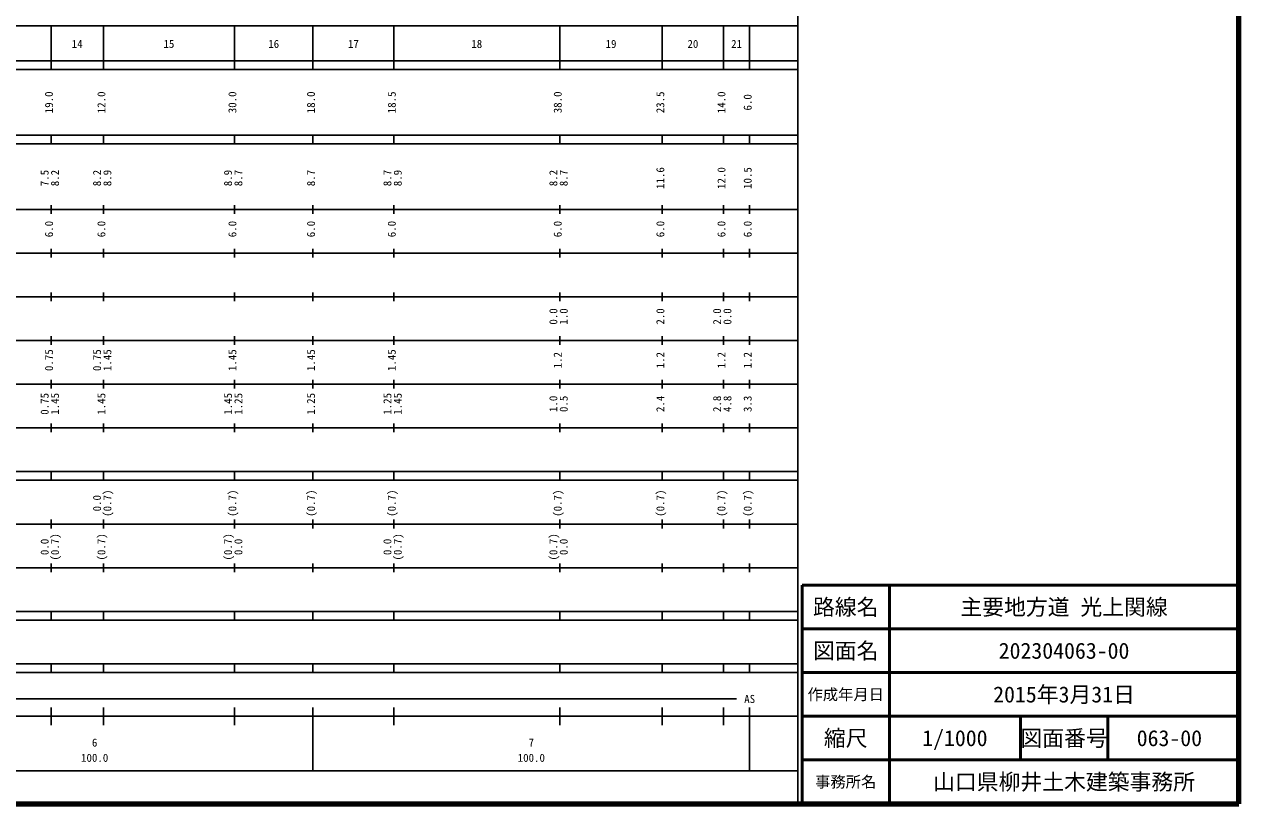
# Model space of a CAD drawing. Units: millimetres on the paper, enlarged 1000 times. Extents: x 40000 to 680000, y 20000 to 380000.
# Drawn here: x 401882 to 680000, y 20000 to 198357 of the extents above; entities that cross this region are included whole.
import ezdxf
from ezdxf.enums import TextEntityAlignment as Align

# ---------------------------------------------------------------- set-up
doc = ezdxf.new("R2010")
doc.units = ezdxf.units.MM
doc.header["$LTSCALE"] = 1000
for name, color, linetype, lineweight in [('M-TTL', 2, 'Continuous', 140), ('M-TTL-BAND', 7, 'Continuous', 25), ('M-TTL-FRAM', 2, 'Continuous', 50), ('M-TTL-LINE', 7, 'Continuous', 50)]:
    doc.layers.add(name, color=color, linetype=linetype, lineweight=lineweight)
doc.layers.add('M-TTL-TXT', color=7, linetype='Continuous')
doc.styles.add('ＭＳ ゴシック', font='')
doc.styles.get('ＭＳ ゴシック').set_extended_font_data('MS Gothic')

msp = doc.modelspace()

# ---------------------------------------------------------------- linework, layer by layer
at = {"layer": 'M-TTL'}
for p, q in [((680000, 20000), (680000, 380000)), ((40000, 20000), (680000, 20000))]:
    msp.add_line(p, q, dxfattribs=at)
at = {"layer": 'M-TTL-BAND'}
for p, q in [((579000, 20000), (579000, 370000)), ((68000, 198000), (579000, 198000)), ((408000, 188000), (408000, 198000)), ((420000, 188000), (420000, 198000)), ((450000, 188000), (450000, 198000)), ((468000, 188000), (468000, 198000)), ((486500, 188000), (486500, 198000)), ((524500, 188000), (524500, 198000)), ((548000, 188000), (548000, 198000)), ((562000, 188000), (562000, 198000)), ((568000, 188000), (568000, 198000)), ((40000, 190000), (579000, 190000)), ((40000, 188000), (579000, 188000)), ((40000, 173000), (579000, 173000)), ((408000, 171000), (408000, 173000)), ((420000, 171000), (420000, 173000)), ((450000, 171000), (450000, 173000)), ((468000, 171000), (468000, 173000)), ((486500, 171000), (486500, 173000)), ((524500, 171000), (524500, 173000)), ((548000, 171000), (548000, 173000)), ((562000, 171000), (562000, 173000)), ((568000, 171000), (568000, 173000)), ((40000, 171000), (579000, 171000)), ((40000, 156000), (579000, 156000)), ((408000, 155000), (408000, 157000)), ((420000, 155000), (420000, 157000)), ((450000, 155000), (450000, 157000)), ((468000, 155000), (468000, 157000)), ((486500, 155000), (486500, 157000)), ((524500, 155000), (524500, 157000)), ((548000, 155000), (548000, 157000)), ((562000, 155000), (562000, 157000)), ((568000, 155000), (568000, 157000)), ((46000, 146000), (579000, 146000)), ((408000, 145000), (408000, 147000)), ((420000, 145000), (420000, 147000)), ((450000, 145000), (450000, 147000)), ((468000, 145000), (468000, 147000)), ((486500, 145000), (486500, 147000)), ((524500, 145000), (524500, 147000)), ((548000, 145000), (548000, 147000)), ((562000, 145000), (562000, 147000)), ((568000, 145000), (568000, 147000)), ((408000, 135000), (408000, 137000)), ((420000, 135000), (420000, 137000)), ((450000, 135000), (450000, 137000)), ((468000, 135000), (468000, 137000)), ((486500, 135000), (486500, 137000)), ((524500, 135000), (524500, 137000)), ((548000, 135000), (548000, 137000)), ((562000, 135000), (562000, 137000)), ((568000, 135000), (568000, 137000)), ((52000, 136000), (579000, 136000)), ((46000, 126000), (579000, 126000)), ((408000, 125000), (408000, 127000)), ((420000, 125000), (420000, 127000)), ((450000, 125000), (450000, 127000)), ((468000, 125000), (468000, 127000)), ((486500, 125000), (486500, 127000)), ((524500, 125000), (524500, 127000)), ((548000, 125000), (548000, 127000)), ((562000, 125000), (562000, 127000)), ((568000, 125000), (568000, 127000)), ((408000, 115000), (408000, 117000)), ((420000, 115000), (420000, 117000)), ((450000, 115000), (450000, 117000)), ((468000, 115000), (468000, 117000)), ((486500, 115000), (486500, 117000)), ((524500, 115000), (524500, 117000)), ((548000, 115000), (548000, 117000)), ((562000, 115000), (562000, 117000)), ((568000, 115000), (568000, 117000)), ((52000, 116000), (579000, 116000)), ((46000, 106000), (579000, 106000)), ((408000, 105000), (408000, 107000)), ((420000, 105000), (420000, 107000)), ((450000, 105000), (450000, 107000)), ((468000, 105000), (468000, 107000)), ((486500, 105000), (486500, 107000)), ((524500, 105000), (524500, 107000)), ((548000, 105000), (548000, 107000)), ((562000, 105000), (562000, 107000)), ((568000, 105000), (568000, 107000)), ((40000, 96000), (579000, 96000)), ((408000, 94000), (408000, 96000)), ((420000, 94000), (420000, 96000)), ((450000, 94000), (450000, 96000)), ((468000, 94000), (468000, 96000)), ((486500, 94000), (486500, 96000)), ((524500, 94000), (524500, 96000)), ((548000, 94000), (548000, 96000)), ((562000, 94000), (562000, 96000)), ((568000, 94000), (568000, 96000)), ((40000, 94000), (579000, 94000)), ((49000, 84000), (579000, 84000)), ((408000, 83000), (408000, 85000)), ((420000, 83000), (420000, 85000)), ((450000, 83000), (450000, 85000)), ((468000, 83000), (468000, 85000)), ((486500, 83000), (486500, 85000)), ((524500, 83000), (524500, 85000)), ((548000, 83000), (548000, 85000)), ((562000, 83000), (562000, 85000)), ((568000, 83000), (568000, 85000)), ((40000, 74000), (579000, 74000)), ((408000, 73000), (408000, 75000)), ((420000, 73000), (420000, 75000)), ((450000, 73000), (450000, 75000)), ((468000, 73000), (468000, 75000)), ((486500, 73000), (486500, 75000)), ((524500, 73000), (524500, 75000)), ((548000, 73000), (548000, 75000)), ((562000, 73000), (562000, 75000)), ((568000, 73000), (568000, 75000)), ((40000, 64000), (579000, 64000)), ((408000, 62000), (408000, 64000)), ((420000, 62000), (420000, 64000)), ((450000, 62000), (450000, 64000)), ((468000, 62000), (468000, 64000)), ((486500, 62000), (486500, 64000)), ((524500, 62000), (524500, 64000)), ((548000, 62000), (548000, 64000)), ((562000, 62000), (562000, 64000)), ((568000, 62000), (568000, 64000)), ((40000, 62000), (579000, 62000)), ((40000, 52000), (579000, 52000)), ((408000, 50000), (408000, 52000)), ((420000, 50000), (420000, 52000)), ((450000, 50000), (450000, 52000)), ((468000, 50000), (468000, 52000)), ((486500, 50000), (486500, 52000)), ((524500, 50000), (524500, 52000)), ((548000, 50000), (548000, 52000)), ((562000, 50000), (562000, 52000)), ((568000, 50000), (568000, 52000)), ((40000, 50000), (579000, 50000)), ((71000, 44000), (565000, 44000)), ((408000, 38000), (408000, 42000)), ((420000, 38000), (420000, 42000)), ((450000, 38000), (450000, 42000)), ((468000, 27500), (468000, 42000)), ((486500, 38000), (486500, 42000)), ((524500, 38000), (524500, 42000)), ((548000, 38000), (548000, 42000)), ((562000, 38000), (562000, 42000)), ((568000, 27500), (568000, 42000)), ((40000, 40000), (579000, 40000)), ((68000, 27500), (579000, 27500))]:
    msp.add_line(p, q, dxfattribs=at)
at = {"layer": 'M-TTL-FRAM'}
for p, q in [((680000, 70000), (580000, 70000)), ((580000, 70000), (580000, 20000))]:
    msp.add_line(p, q, dxfattribs=at)
at = {"layer": 'M-TTL-LINE'}
for p, q in [((600000, 70000), (600000, 20000)), ((680000, 60000), (580000, 60000)), ((680000, 50000), (580000, 50000)), ((680000, 40000), (580000, 40000)), ((630000, 40000), (630000, 30000)), ((650000, 40000), (650000, 30000)), ((680000, 30000), (580000, 30000))]:
    msp.add_line(p, q, dxfattribs=at)

# ---------------------------------------------------------------- texts
at = {"layer": 'M-TTL-BAND', "style": 'ＭＳ ゴシック'}
for s, p in [('14', (414000, 192405)), ('15', (435000, 192405)), ('16', (459000, 192405)), ('17', (477250, 192405)), ('18', (505500, 192405)), ('19', (536250, 192405)), ('20', (555000, 192405)), ('21', (565000, 192405)), ('AS', (568000, 42500)), ('6', (418000, 32523)), ('7', (518000, 32523)), ('100.0', (418000, 29033)), ('100.0', (518000, 29033))]:
    msp.add_text(s, height=1833, dxfattribs=at).set_placement(p, align=Align.BOTTOM_CENTER)
for s, p in [('19.0', (409000, 180500)), ('12.0', (421000, 180500)), ('30.0', (451000, 180500)), ('18.0', (469000, 180500)), ('18.5', (487500, 180500)), ('38.0', (525500, 180500)), ('23.5', (549000, 180500)), ('14.0', (563000, 180500)), ('6.0', (569000, 180500)), ('7.5', (408000, 163174)), ('8.2', (410370, 163174)), ('8.2', (420000, 163174)), ('8.9', (422370, 163174)), ('8.9', (450000, 163174)), ('8.7', (452370, 163174)), ('8.7', (469000, 163174)), ('8.7', (486500, 163174)), ('8.9', (488870, 163174)), ('8.2', (524500, 163174)), ('8.7', (526870, 163174)), ('11.6', (549000, 163174)), ('12.0', (563000, 163174)), ('10.5', (569000, 163174)), ('6.0', (409000, 151500)), ('6.0', (421000, 151500)), ('6.0', (451000, 151500)), ('6.0', (469000, 151500)), ('6.0', (487500, 151500)), ('6.0', (525500, 151500)), ('6.0', (549000, 151500)), ('6.0', (563000, 151500)), ('6.0', (569000, 151500)), ('0.0', (524500, 131500)), ('1.0', (526870, 131500)), ('2.0', (549000, 131500)), ('2.0', (562000, 131500)), ('0.0', (564370, 131500)), ('0.75', (409000, 121500)), ('0.75', (420000, 121500)), ('1.45', (422370, 121500)), ('1.45', (451000, 121500)), ('1.45', (469000, 121500)), ('1.45', (487500, 121500)), ('1.2', (525500, 121500)), ('1.2', (549000, 121500)), ('1.2', (563000, 121500)), ('1.2', (569000, 121500)), ('0.75', (408000, 111500)), ('1.45', (410370, 111500)), ('1.45', (421000, 111500)), ('1.45', (450000, 111500)), ('1.25', (452370, 111500)), ('1.25', (469000, 111500)), ('1.25', (486500, 111500)), ('1.45', (488870, 111500)), ('1.0', (524500, 111500)), ('0.5', (526870, 111500)), ('2.4', (549000, 111500)), ('2.8', (562000, 111500)), ('4.8', (564370, 111500)), ('3.3', (569000, 111500)), ('0.0', (420000, 88764)), ('(0.7)', (422370, 88764)), ('(0.7)', (451000, 88764)), ('(0.7)', (469000, 88764)), ('(0.7)', (487500, 88764)), ('(0.7)', (525500, 88764)), ('(0.7)', (549000, 88764)), ('(0.7)', (563000, 88764)), ('(0.7)', (569000, 88764)), ('(0.7)', (410370, 78764)), ('(0.7)', (421000, 78764)), ('(0.7)', (450000, 78764)), ('(0.7)', (488870, 78764)), ('(0.7)', (524500, 78764)), ('0.0', (408000, 78764)), ('0.0', (452370, 78764)), ('0.0', (486500, 78764)), ('0.0', (526870, 78764))]:
    msp.add_text(s, height=1833, rotation=90, dxfattribs=at).set_placement(p, align=Align.BOTTOM_CENTER)
at = {"layer": 'M-TTL-TXT', "style": 'ＭＳ ゴシック'}
for s, height, p in [('路線名', 3666, (590000, 65000)), ('路線名', 3666, (590000, 65000)), ('主要地方道 光上関線', 3666, (640000, 65000)), ('図面名', 3666, (590000, 55000)), ('図面名', 3666, (590000, 55000)), ('202304063-00', 3666, (640000, 55000)), ('2015年3月31日', 3666, (640000, 45000)), ('作成年月日', 2566, (590000, 45000)), ('作成年月日', 2566, (590000, 45000)), ('縮尺', 3666, (590000, 35000)), ('縮尺', 3666, (590000, 35000)), ('1/1000', 3666, (615000, 35000)), ('図面番号', 3666, (640000, 35000)), ('図面番号', 3666, (640000, 35000)), ('063-00', 3666, (664125, 35000)), ('事務所名', 2566, (590000, 25000)), ('事務所名', 2566, (590000, 25000)), ('山口県柳井土木建築事務所', 3666, (640000, 25000))]:
    msp.add_text(s, height=height, dxfattribs=at).set_placement(p, align=Align.MIDDLE_CENTER)

doc.saveas('drawing.dxf')
